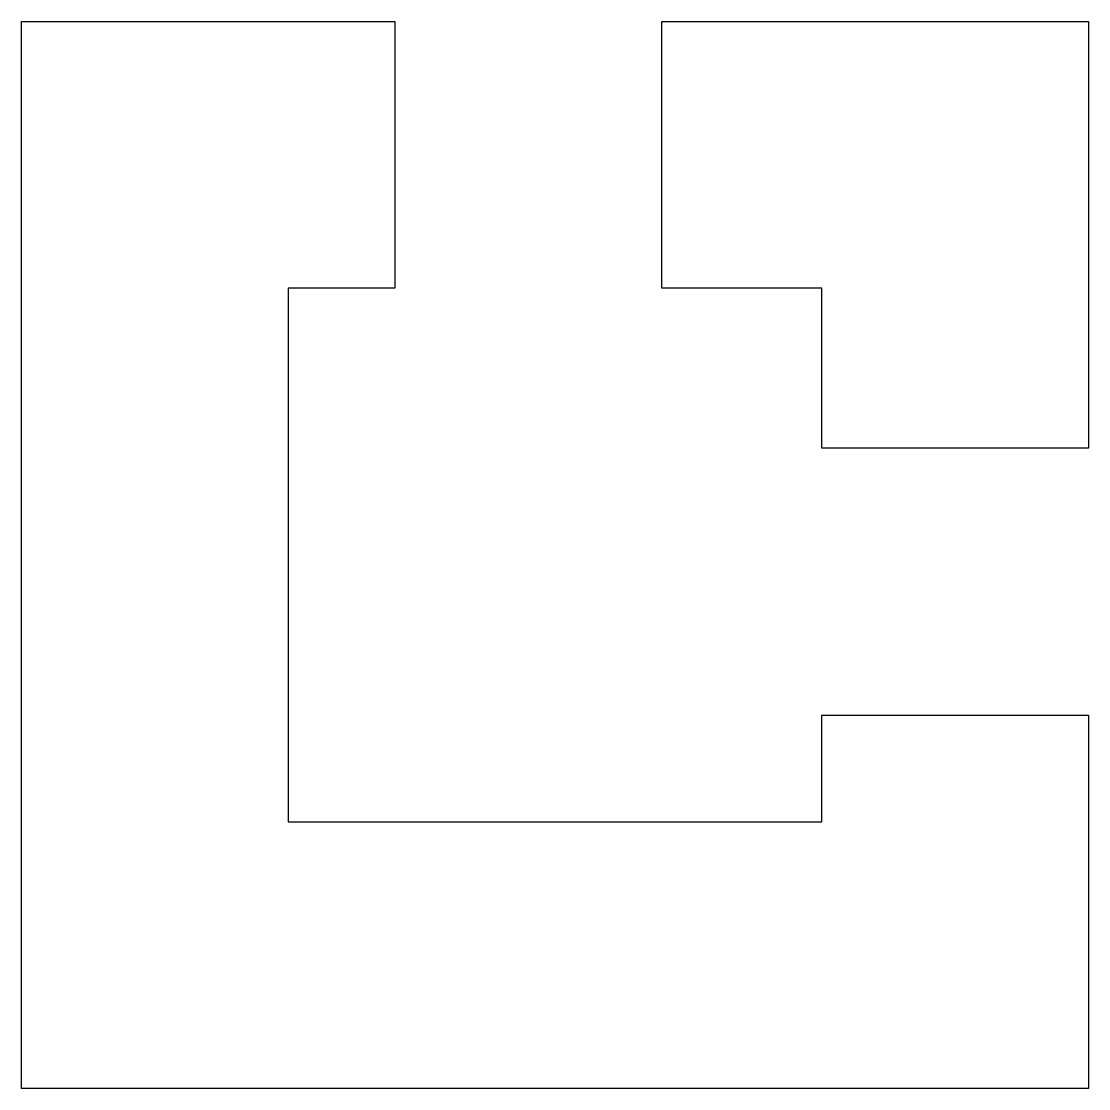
# Model space of a CAD drawing. Header units: millimetres. Extents: x 0 to 20, y 0 to 20.
import ezdxf

# ---------------------------------------------------------------- set-up
doc = ezdxf.new("R2010")
doc.units = ezdxf.units.MM
doc.layers.add('layer 1', color=7, linetype='Continuous', lineweight=25, true_color=0x000000)

msp = doc.modelspace()

# ---------------------------------------------------------------- linework, layer by layer
at = {"layer": 'layer 1'}
for p, q in [((0, 0), (0, 20)), ((0, 20), (7, 20)), ((7, 20), (7, 15)), ((12, 15), (12, 20)), ((12, 20), (20, 20)), ((20, 20), (20, 12)), ((7, 15), (5, 15)), ((5, 15), (5, 5)), ((15, 15), (12, 15)), ((15, 12), (15, 15)), ((20, 12), (15, 12)), ((15, 5), (15, 7)), ((15, 7), (20, 7)), ((20, 7), (20, 0)), ((5, 5), (15, 5)), ((20, 0), (0, 0))]:
    msp.add_line(p, q, dxfattribs=at)

doc.saveas('drawing.dxf')
